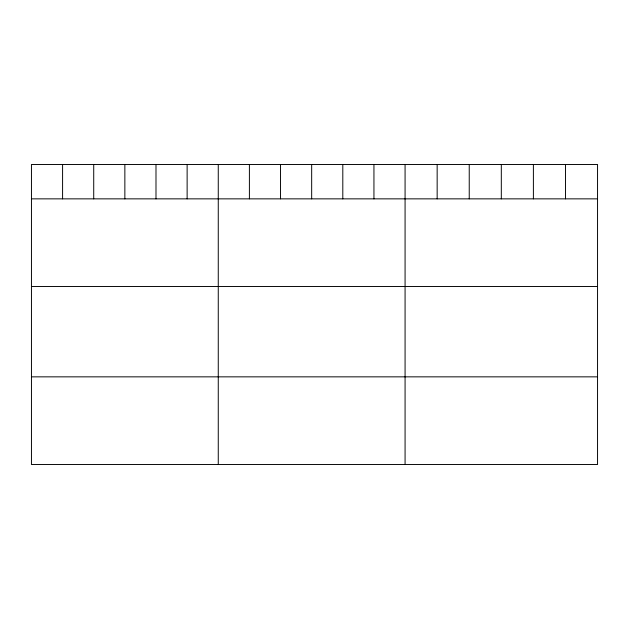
<?xml version="1.0" encoding="UTF-8"?>
<svg xmlns="http://www.w3.org/2000/svg" width="629" height="629" viewBox="0 0 629 629"><rect width="100%" height="100%" fill="white"/><g stroke="black" fill="none" stroke-linecap="round" stroke-linejoin="round"><path stroke-width="0.94" d="M597.55 198.858L597.55 464.516L31.45 464.516L31.45 164.483L597.55 164.483L597.55 198.858L31.45 198.858M31.45 286.525L597.55 286.525M31.45 376.85L597.55 376.85M565.471 164.483L565.471 198.858M533.392 164.483L533.392 198.858M501.313 164.483L501.313 198.858M469.234 164.483L469.234 198.858M437.155 164.483L437.155 198.858M405.076 164.483L405.076 464.516M373.941 164.483L373.941 198.858M342.805 164.483L342.805 198.858M311.669 164.483L311.669 198.858M280.534 164.483L280.534 198.858M249.398 164.483L249.398 198.858M218.263 164.483L218.263 464.516M187.127 164.483L187.127 198.858M155.992 164.483L155.992 198.858M124.857 164.483L124.857 198.858M93.721 164.483L93.721 198.858M62.585 164.483L62.585 198.858"/></g></svg>
